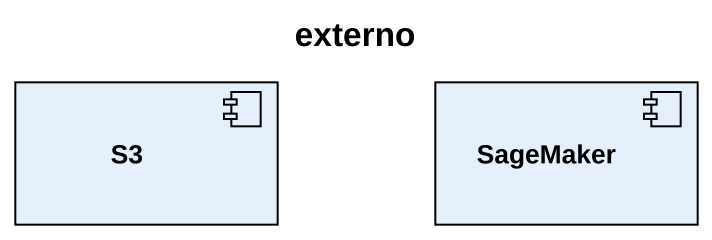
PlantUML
@startuml
title externo
component S3
component SageMaker
@enduml
